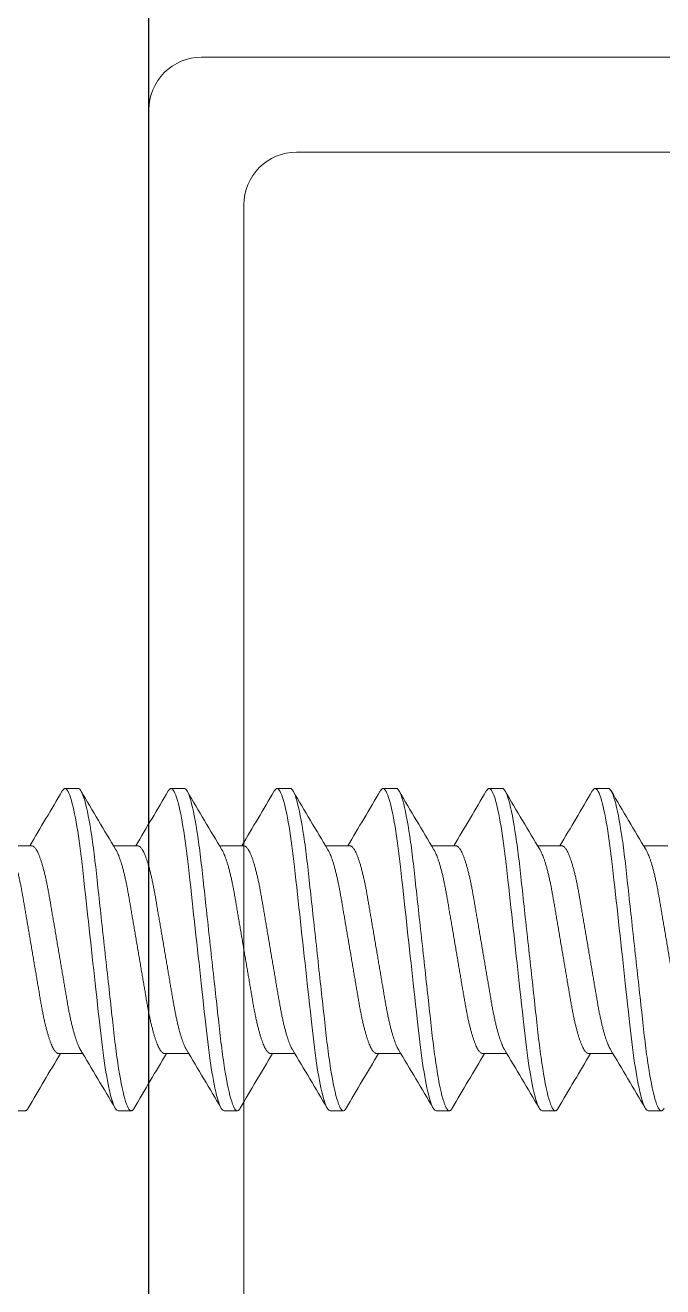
# Model space of a CAD drawing. Extents: x -138 to 168, y -127 to 80.
# Drawn here: x 2.399 to 2.774, y 47.604 to 48.348 of the extents above; entities that cross this region are included whole.
import ezdxf

# ---------------------------------------------------------------- set-up
doc = ezdxf.new("R2010")
doc.units = 0
doc.header["$MEASUREMENT"] = 0
doc.layers.get('0').update_dxf_attribs({"linetype": 'CONTINUOUS'})
doc.layers.add('ALUM-RED', color=1, linetype='CONTINUOUS', lineweight=9)
doc.layers.add('Ballons', color=7, linetype='CONTINUOUS')
doc.layers.add('FRAME', color=1, linetype='CONTINUOUS')

# ---------------------------------------------------------------- blocks, each defined once
blk = doc.blocks.new('no 10 1 in')
at = {"color": 7, "linetype": 'Continuous', "lineweight": 15}
for p, q in [((55.43295, 25.67204), (55.42514, 25.67204)), ((55.49545, 25.67204), (55.48764, 25.67204)), ((55.55795, 25.67204), (55.55014, 25.67204)), ((55.62045, 25.67204), (55.61264, 25.67204)), ((55.68295, 25.67204), (55.67514, 25.67204)), ((55.74545, 25.67204), (55.73764, 25.67204)), ((55.40561, 25.63821), (55.39125, 25.63821)), ((55.46811, 25.63821), (55.45375, 25.63821)), ((55.53061, 25.63821), (55.51625, 25.63821)), ((55.59311, 25.63821), (55.57875, 25.63821)), ((55.65561, 25.63821), (55.64125, 25.63821)), ((55.71811, 25.63821), (55.70375, 25.63821)), ((55.78061, 25.63821), (55.76625, 25.63821)), ((55.42123, 25.51587), (55.43559, 25.51587)), ((55.48373, 25.51587), (55.49809, 25.51587)), ((55.54623, 25.51587), (55.56059, 25.51587)), ((55.60873, 25.51587), (55.62309, 25.51587)), ((55.67123, 25.51587), (55.68559, 25.51587)), ((55.73373, 25.51587), (55.74809, 25.51587)), ((55.39389, 25.48204), (55.4017, 25.48204)), ((55.45639, 25.48204), (55.4642, 25.48204)), ((55.51889, 25.48204), (55.5267, 25.48204)), ((55.58139, 25.48204), (55.5892, 25.48204)), ((55.64389, 25.48204), (55.6517, 25.48204)), ((55.70639, 25.48204), (55.7142, 25.48204)), ((55.76889, 25.48204), (55.7767, 25.48204))]:
    blk.add_line(p, q, dxfattribs=at)
at = {"color": 7, "linetype": 'Continuous', "lineweight": 15, "flags": 128}
for points in [[(55.42347, 25.67055), (55.42355, 25.6707), (55.42397, 25.67129), (55.42437, 25.67171), (55.42476, 25.67196), (55.42514, 25.67204), (55.42557, 25.67194), (55.42602, 25.67161), (55.42648, 25.67107), (55.42696, 25.67029), (55.42745, 25.66928), (55.42794, 25.66807), (55.42844, 25.66663), (55.42895, 25.66496), (55.42946, 25.66308), (55.42992, 25.66122), (55.43038, 25.65919), (55.43084, 25.657), (55.43129, 25.65466), (55.43175, 25.65217), (55.4322, 25.64954), (55.43265, 25.64679), (55.43309, 25.64391), (55.4335, 25.64108), (55.4339, 25.63816), (55.4343, 25.63515), (55.43468, 25.63208), (55.43506, 25.62895), (55.43542, 25.62576), (55.43584, 25.62193), (55.43628, 25.61796), (55.43673, 25.61385), (55.43719, 25.60963), (55.43762, 25.60576), (55.43805, 25.60181), (55.43849, 25.59779), (55.43894, 25.59371), (55.43939, 25.58959), (55.43984, 25.58543), (55.4403, 25.58124), (55.44076, 25.57704), (55.4412, 25.57305), (55.44164, 25.56907), (55.44207, 25.56512), (55.4425, 25.56119), (55.44293, 25.5573), (55.44335, 25.55347), (55.44384, 25.54903), (55.44431, 25.54468), (55.44478, 25.54045), (55.44523, 25.53634), (55.44562, 25.53278), (55.446, 25.52934), (55.44637, 25.52597), (55.44677, 25.52266), (55.44717, 25.51941), (55.44758, 25.51624), (55.44801, 25.51316), (55.44844, 25.51018), (55.44886, 25.50744), (55.44928, 25.50481), (55.44971, 25.5023), (55.45014, 25.49991), (55.45058, 25.49766), (55.45102, 25.49553), (55.45153, 25.49322), (55.45205, 25.49111), (55.45256, 25.48922), (55.45306, 25.48754), (55.45351, 25.48623), (55.45395, 25.48511), (55.45438, 25.48416), (55.4548, 25.48339), (55.45522, 25.48279), (55.45562, 25.48237), (55.45601, 25.48213), (55.45639, 25.48204), (55.45639, 25.48204)], [(55.48597, 25.67055), (55.48605, 25.6707), (55.48647, 25.67129), (55.48687, 25.67171), (55.48726, 25.67196), (55.48764, 25.67204), (55.48807, 25.67194), (55.48852, 25.67161), (55.48898, 25.67107), (55.48946, 25.67029), (55.48995, 25.66928), (55.49044, 25.66807), (55.49094, 25.66663), (55.49145, 25.66496), (55.49196, 25.66308), (55.49242, 25.66122), (55.49288, 25.65919), (55.49334, 25.657), (55.49379, 25.65466), (55.49425, 25.65217), (55.4947, 25.64954), (55.49515, 25.64679), (55.49559, 25.64391), (55.496, 25.64108), (55.4964, 25.63816), (55.4968, 25.63515), (55.49718, 25.63208), (55.49756, 25.62895), (55.49792, 25.62576), (55.49834, 25.62193), (55.49878, 25.61796), (55.49923, 25.61385), (55.49969, 25.60963), (55.50012, 25.60576), (55.50055, 25.60181), (55.50099, 25.59779), (55.50144, 25.59371), (55.50189, 25.58959), (55.50234, 25.58543), (55.5028, 25.58124), (55.50326, 25.57704), (55.5037, 25.57305), (55.50414, 25.56907), (55.50457, 25.56512), (55.505, 25.56119), (55.50543, 25.5573), (55.50585, 25.55347), (55.50634, 25.54903), (55.50681, 25.54468), (55.50728, 25.54045), (55.50773, 25.53634), (55.50812, 25.53278), (55.5085, 25.52934), (55.50887, 25.52597), (55.50927, 25.52266), (55.50967, 25.51941), (55.51008, 25.51624), (55.51051, 25.51316), (55.51094, 25.51018), (55.51136, 25.50744), (55.51178, 25.50481), (55.51221, 25.5023), (55.51264, 25.49991), (55.51308, 25.49766), (55.51352, 25.49553), (55.51403, 25.49322), (55.51455, 25.49111), (55.51506, 25.48922), (55.51556, 25.48754), (55.51601, 25.48623), (55.51645, 25.48511), (55.51688, 25.48416), (55.5173, 25.48339), (55.51772, 25.48279), (55.51812, 25.48237), (55.51851, 25.48213), (55.51889, 25.48204), (55.51889, 25.48204)], [(55.54847, 25.67055), (55.54855, 25.6707), (55.54897, 25.67129), (55.54937, 25.67171), (55.54976, 25.67196), (55.55014, 25.67204), (55.55057, 25.67194), (55.55102, 25.67161), (55.55148, 25.67107), (55.55196, 25.67029), (55.55245, 25.66928), (55.55294, 25.66807), (55.55344, 25.66663), (55.55395, 25.66496), (55.55446, 25.66308), (55.55492, 25.66122), (55.55538, 25.65919), (55.55584, 25.657), (55.55629, 25.65466), (55.55675, 25.65217), (55.5572, 25.64954), (55.55765, 25.64679), (55.55809, 25.64391), (55.5585, 25.64108), (55.5589, 25.63816), (55.5593, 25.63515), (55.55968, 25.63208), (55.56006, 25.62895), (55.56042, 25.62576), (55.56084, 25.62193), (55.56128, 25.61796), (55.56173, 25.61385), (55.56219, 25.60963), (55.56262, 25.60576), (55.56305, 25.60181), (55.56349, 25.59779), (55.56394, 25.59371), (55.56439, 25.58959), (55.56484, 25.58543), (55.5653, 25.58124), (55.56576, 25.57704), (55.5662, 25.57305), (55.56664, 25.56907), (55.56707, 25.56512), (55.5675, 25.56119), (55.56793, 25.5573), (55.56835, 25.55347), (55.56884, 25.54903), (55.56931, 25.54468), (55.56978, 25.54045), (55.57023, 25.53634), (55.57062, 25.53278), (55.571, 25.52934), (55.57137, 25.52597), (55.57177, 25.52266), (55.57217, 25.51941), (55.57258, 25.51624), (55.57301, 25.51316), (55.57344, 25.51018), (55.57386, 25.50744), (55.57428, 25.50481), (55.57471, 25.5023), (55.57514, 25.49991), (55.57558, 25.49766), (55.57602, 25.49553), (55.57653, 25.49322), (55.57705, 25.49111), (55.57756, 25.48922), (55.57806, 25.48754), (55.57851, 25.48623), (55.57895, 25.48511), (55.57938, 25.48416), (55.5798, 25.48339), (55.58022, 25.48279), (55.58062, 25.48237), (55.58101, 25.48213), (55.58139, 25.48204), (55.58139, 25.48204)], [(55.61097, 25.67055), (55.61105, 25.6707), (55.61147, 25.67129), (55.61187, 25.67171), (55.61226, 25.67196), (55.61264, 25.67204), (55.61307, 25.67194), (55.61352, 25.67161), (55.61398, 25.67107), (55.61446, 25.67029), (55.61495, 25.66928), (55.61544, 25.66807), (55.61594, 25.66663), (55.61645, 25.66496), (55.61696, 25.66308), (55.61742, 25.66122), (55.61788, 25.65919), (55.61834, 25.657), (55.61879, 25.65466), (55.61925, 25.65217), (55.6197, 25.64954), (55.62015, 25.64679), (55.62059, 25.64391), (55.621, 25.64108), (55.6214, 25.63816), (55.6218, 25.63515), (55.62218, 25.63208), (55.62256, 25.62895), (55.62292, 25.62576), (55.62334, 25.62193), (55.62378, 25.61796), (55.62423, 25.61385), (55.62469, 25.60963), (55.62512, 25.60576), (55.62555, 25.60181), (55.62599, 25.59779), (55.62644, 25.59371), (55.62689, 25.58959), (55.62734, 25.58543), (55.6278, 25.58124), (55.62826, 25.57704), (55.6287, 25.57305), (55.62914, 25.56907), (55.62957, 25.56512), (55.63, 25.56119), (55.63043, 25.5573), (55.63085, 25.55347), (55.63134, 25.54903), (55.63181, 25.54468), (55.63228, 25.54045), (55.63273, 25.53634), (55.63312, 25.53278), (55.6335, 25.52934), (55.63387, 25.52597), (55.63427, 25.52266), (55.63467, 25.51941), (55.63508, 25.51624), (55.63551, 25.51316), (55.63594, 25.51018), (55.63636, 25.50744), (55.63678, 25.50481), (55.63721, 25.5023), (55.63764, 25.49991), (55.63808, 25.49766), (55.63852, 25.49553), (55.63903, 25.49322), (55.63955, 25.49111), (55.64006, 25.48922), (55.64056, 25.48754), (55.64101, 25.48623), (55.64145, 25.48511), (55.64188, 25.48416), (55.6423, 25.48339), (55.64272, 25.48279), (55.64312, 25.48237), (55.64351, 25.48213), (55.64389, 25.48204), (55.64389, 25.48204)], [(55.67347, 25.67055), (55.67355, 25.6707), (55.67397, 25.67129), (55.67437, 25.67171), (55.67476, 25.67196), (55.67514, 25.67204), (55.67557, 25.67194), (55.67602, 25.67161), (55.67648, 25.67107), (55.67696, 25.67029), (55.67745, 25.66928), (55.67794, 25.66807), (55.67844, 25.66663), (55.67895, 25.66496), (55.67946, 25.66308), (55.67992, 25.66122), (55.68038, 25.65919), (55.68084, 25.657), (55.68129, 25.65466), (55.68175, 25.65217), (55.6822, 25.64954), (55.68265, 25.64679), (55.68309, 25.64391), (55.6835, 25.64108), (55.6839, 25.63816), (55.6843, 25.63515), (55.68468, 25.63208), (55.68506, 25.62895), (55.68542, 25.62576), (55.68584, 25.62193), (55.68628, 25.61796), (55.68673, 25.61385), (55.68719, 25.60963), (55.68762, 25.60576), (55.68805, 25.60181), (55.68849, 25.59779), (55.68894, 25.59371), (55.68939, 25.58959), (55.68984, 25.58543), (55.6903, 25.58124), (55.69076, 25.57704), (55.6912, 25.57305), (55.69164, 25.56907), (55.69207, 25.56512), (55.6925, 25.56119), (55.69293, 25.5573), (55.69335, 25.55347), (55.69384, 25.54903), (55.69431, 25.54468), (55.69478, 25.54045), (55.69523, 25.53634), (55.69562, 25.53278), (55.696, 25.52934), (55.69637, 25.52597), (55.69677, 25.52266), (55.69717, 25.51941), (55.69758, 25.51624), (55.69801, 25.51316), (55.69844, 25.51018), (55.69886, 25.50744), (55.69928, 25.50481), (55.69971, 25.5023), (55.70014, 25.49991), (55.70058, 25.49766), (55.70102, 25.49553), (55.70153, 25.49322), (55.70205, 25.49111), (55.70256, 25.48922), (55.70306, 25.48754), (55.70351, 25.48623), (55.70395, 25.48511), (55.70438, 25.48416), (55.7048, 25.48339), (55.70522, 25.48279), (55.70562, 25.48237), (55.70601, 25.48213), (55.70639, 25.48204), (55.70639, 25.48204)], [(55.73597, 25.67055), (55.73605, 25.6707), (55.73647, 25.67129), (55.73687, 25.67171), (55.73726, 25.67196), (55.73764, 25.67204), (55.73807, 25.67194), (55.73852, 25.67161), (55.73898, 25.67107), (55.73946, 25.67029), (55.73995, 25.66928), (55.74044, 25.66807), (55.74094, 25.66663), (55.74145, 25.66496), (55.74196, 25.66308), (55.74242, 25.66122), (55.74288, 25.65919), (55.74334, 25.657), (55.74379, 25.65466), (55.74425, 25.65217), (55.7447, 25.64954), (55.74515, 25.64679), (55.74559, 25.64391), (55.746, 25.64108), (55.7464, 25.63816), (55.7468, 25.63515), (55.74718, 25.63208), (55.74756, 25.62895), (55.74792, 25.62576), (55.74834, 25.62193), (55.74878, 25.61796), (55.74923, 25.61385), (55.74969, 25.60963), (55.75012, 25.60576), (55.75055, 25.60181), (55.75099, 25.59779), (55.75144, 25.59371), (55.75189, 25.58959), (55.75234, 25.58543), (55.7528, 25.58124), (55.75326, 25.57704), (55.7537, 25.57305), (55.75414, 25.56907), (55.75457, 25.56512), (55.755, 25.56119), (55.75543, 25.5573), (55.75585, 25.55347), (55.75634, 25.54903), (55.75681, 25.54468), (55.75728, 25.54045), (55.75773, 25.53634), (55.75812, 25.53278), (55.7585, 25.52934), (55.75887, 25.52597), (55.75927, 25.52266), (55.75967, 25.51941), (55.76008, 25.51624), (55.76051, 25.51316), (55.76094, 25.51018), (55.76136, 25.50744), (55.76178, 25.50481), (55.76221, 25.5023), (55.76264, 25.49991), (55.76308, 25.49766), (55.76352, 25.49553), (55.76403, 25.49322), (55.76455, 25.49111), (55.76506, 25.48922), (55.76556, 25.48754), (55.76601, 25.48623), (55.76645, 25.48511), (55.76688, 25.48416), (55.7673, 25.48339), (55.76772, 25.48279), (55.76812, 25.48237), (55.76851, 25.48213), (55.76889, 25.48204), (55.76889, 25.48204)]]:
    blk.add_lwpolyline(points, dxfattribs=at)
at = {"color": 7, "linetype": 'Continuous', "lineweight": 15}
for centre, radius, start, end in [((51.81804, 27.78099), 4.17768, 329.14215, 329.65759), ((58.92023, 27.71047), 4.03865, 210.33779, 210.91002), ((51.88177, 27.78026), 4.17626, 329.14206, 329.65768), ((58.98232, 27.71023), 4.03818, 210.33778, 210.91007), ((51.94472, 27.78), 4.17573, 329.14203, 329.65771), ((59.04361, 27.70951), 4.03677, 210.33766, 210.91015), ((52.00878, 27.77907), 4.17391, 329.14192, 329.65783), ((59.10684, 27.70995), 4.03762, 210.33772, 210.91009), ((52.06952, 27.78012), 4.17597, 329.14199, 329.65765), ((59.1708, 27.71082), 4.03932, 210.33784, 210.90997), ((52.12977, 27.78144), 4.17858, 329.1422, 329.65754), ((59.23435, 27.71143), 4.04053, 210.33792, 210.90988), ((59.00807, 23.37353), 4.17683, 149.14207, 149.65762), ((51.96894, 23.44351), 4.03885, 30.33781, 30.91), ((59.06968, 23.37405), 4.1758, 149.14203, 149.65771), ((52.03059, 23.44301), 4.03984, 30.3379, 30.90996), ((59.13264, 23.37379), 4.17633, 149.14206, 149.65768), ((52.09232, 23.44255), 4.04074, 30.33794, 30.90987), ((59.19514, 23.37379), 4.17633, 149.14206, 149.65768), ((52.15586, 23.44317), 4.03952, 30.33785, 30.90996), ((59.2585, 23.37327), 4.17734, 149.14208, 149.65757), ((52.21836, 23.44317), 4.03952, 30.33785, 30.90996), ((59.321, 23.37327), 4.17734, 149.14208, 149.65757), ((52.28233, 23.44403), 4.03782, 30.33773, 30.91008)]:
    blk.add_arc(centre, radius, start, end, dxfattribs=at)
for points, knots in [([(55.43295, 25.67204), (55.43408, 25.67204), (55.43539, 25.66973), (55.43815, 25.6601), (55.43958, 25.65279), (55.44156, 25.63947), (55.4422, 25.63465), (55.44338, 25.62461), (55.44393, 25.61939), (55.44579, 25.60246), (55.44718, 25.58977), (55.44997, 25.56432), (55.45136, 25.55163), (55.45322, 25.5347), (55.45377, 25.52948), (55.45496, 25.51943), (55.45559, 25.51462), (55.45757, 25.50129), (55.45901, 25.49399), (55.46176, 25.48436), (55.46307, 25.48204), (55.4642, 25.48204)], [0, 0, 0, 0, 0.125, 0.125, 0.25, 0.25, 0.3125, 0.3125, 0.375, 0.375, 0.5, 0.5, 0.625, 0.625, 0.6875, 0.6875, 0.75, 0.75, 0.875, 0.875, 1, 1, 1, 1]), ([(55.49545, 25.67204), (55.49658, 25.67204), (55.49789, 25.66973), (55.50065, 25.6601), (55.50208, 25.65279), (55.50406, 25.63947), (55.5047, 25.63465), (55.50588, 25.62461), (55.50643, 25.61939), (55.50829, 25.60246), (55.50968, 25.58977), (55.51247, 25.56432), (55.51386, 25.55163), (55.51572, 25.5347), (55.51627, 25.52948), (55.51746, 25.51943), (55.51809, 25.51462), (55.52007, 25.50129), (55.52151, 25.49399), (55.52426, 25.48436), (55.52557, 25.48204), (55.5267, 25.48204)], [0, 0, 0, 0, 0.125, 0.125, 0.25, 0.25, 0.3125, 0.3125, 0.375, 0.375, 0.5, 0.5, 0.625, 0.625, 0.6875, 0.6875, 0.75, 0.75, 0.875, 0.875, 1, 1, 1, 1]), ([(55.55795, 25.67204), (55.55908, 25.67204), (55.56039, 25.66973), (55.56315, 25.6601), (55.56458, 25.65279), (55.56656, 25.63947), (55.5672, 25.63465), (55.56838, 25.62461), (55.56893, 25.61939), (55.57079, 25.60246), (55.57218, 25.58977), (55.57497, 25.56432), (55.57636, 25.55163), (55.57822, 25.5347), (55.57877, 25.52948), (55.57996, 25.51943), (55.58059, 25.51462), (55.58257, 25.50129), (55.58401, 25.49399), (55.58676, 25.48436), (55.58807, 25.48204), (55.5892, 25.48204)], [0, 0, 0, 0, 0.125, 0.125, 0.25, 0.25, 0.3125, 0.3125, 0.375, 0.375, 0.5, 0.5, 0.625, 0.625, 0.6875, 0.6875, 0.75, 0.75, 0.875, 0.875, 1, 1, 1, 1]), ([(55.62045, 25.67204), (55.62158, 25.67204), (55.62289, 25.66973), (55.62565, 25.6601), (55.62708, 25.65279), (55.62906, 25.63947), (55.6297, 25.63465), (55.63088, 25.62461), (55.63143, 25.61939), (55.63329, 25.60246), (55.63468, 25.58977), (55.63747, 25.56432), (55.63886, 25.55163), (55.64072, 25.5347), (55.64127, 25.52948), (55.64246, 25.51943), (55.64309, 25.51462), (55.64507, 25.50129), (55.64651, 25.49399), (55.64926, 25.48436), (55.65057, 25.48204), (55.6517, 25.48204)], [0, 0, 0, 0, 0.125, 0.125, 0.25, 0.25, 0.3125, 0.3125, 0.375, 0.375, 0.5, 0.5, 0.625, 0.625, 0.6875, 0.6875, 0.75, 0.75, 0.875, 0.875, 1, 1, 1, 1]), ([(55.68295, 25.67204), (55.68408, 25.67204), (55.68539, 25.66973), (55.68815, 25.6601), (55.68958, 25.65279), (55.69156, 25.63947), (55.6922, 25.63465), (55.69338, 25.62461), (55.69393, 25.61939), (55.69579, 25.60246), (55.69718, 25.58977), (55.69997, 25.56432), (55.70136, 25.55163), (55.70322, 25.5347), (55.70377, 25.52948), (55.70496, 25.51943), (55.70559, 25.51462), (55.70757, 25.50129), (55.70901, 25.49399), (55.71176, 25.48436), (55.71307, 25.48204), (55.7142, 25.48204)], [0, 0, 0, 0, 0.125, 0.125, 0.25, 0.25, 0.3125, 0.3125, 0.375, 0.375, 0.5, 0.5, 0.625, 0.625, 0.6875, 0.6875, 0.75, 0.75, 0.875, 0.875, 1, 1, 1, 1]), ([(55.74545, 25.67204), (55.74658, 25.67204), (55.74789, 25.66973), (55.75065, 25.6601), (55.75208, 25.65279), (55.75406, 25.63947), (55.7547, 25.63465), (55.75588, 25.62461), (55.75643, 25.61939), (55.75829, 25.60246), (55.75968, 25.58977), (55.76247, 25.56432), (55.76386, 25.55163), (55.76572, 25.5347), (55.76627, 25.52948), (55.76746, 25.51943), (55.76809, 25.51462), (55.77007, 25.50129), (55.77151, 25.49399), (55.77426, 25.48436), (55.77557, 25.48204), (55.7767, 25.48204)], [0, 0, 0, 0, 0.125, 0.125, 0.25, 0.25, 0.3125, 0.3125, 0.375, 0.375, 0.5, 0.5, 0.625, 0.625, 0.6875, 0.6875, 0.75, 0.75, 0.875, 0.875, 1, 1, 1, 1]), ([(55.39267, 25.63584), (55.39283, 25.63557), (55.39317, 25.63497), (55.39372, 25.63383), (55.39431, 25.63245), (55.39491, 25.63085), (55.39553, 25.62904), (55.39614, 25.62705), (55.39675, 25.62489), (55.39734, 25.62258), (55.39792, 25.62017), (55.39848, 25.61767), (55.39902, 25.61512), (55.39953, 25.61247), (55.40003, 25.60976), (55.40051, 25.60697), (55.401, 25.60409), (55.40151, 25.60111), (55.40204, 25.59797), (55.4026, 25.59469), (55.40319, 25.59127), (55.40378, 25.58778), (55.40438, 25.58423), (55.40499, 25.58065), (55.4056, 25.5771), (55.40619, 25.5736), (55.40678, 25.57018), (55.40735, 25.56679), (55.40792, 25.56345), (55.40848, 25.56017), (55.40903, 25.55696), (55.40956, 25.55385), (55.41008, 25.55079), (55.41059, 25.54779), (55.41109, 25.54485), (55.41161, 25.54199), (55.41215, 25.53922), (55.41271, 25.53653), (55.41327, 25.534), (55.41384, 25.53162), (55.41442, 25.5294), (55.41499, 25.52732), (55.41558, 25.5254), (55.41616, 25.52364), (55.41675, 25.52204), (55.41733, 25.52062), (55.41792, 25.51937), (55.4185, 25.51829), (55.41908, 25.51739), (55.41965, 25.51671), (55.4202, 25.51622), (55.42073, 25.51593), (55.42106, 25.51589), (55.42123, 25.51587)], [0, 0, 0, 0, 0.016551, 0.036076, 0.055684, 0.076279, 0.09689, 0.117481, 0.138014, 0.158452, 0.178759, 0.19799, 0.217041, 0.235888, 0.254503, 0.272882, 0.291368, 0.310096, 0.329043, 0.349099, 0.369335, 0.389718, 0.410212, 0.430781, 0.451388, 0.471059, 0.490697, 0.51027, 0.529746, 0.549094, 0.568285, 0.58729, 0.606083, 0.625518, 0.644756, 0.664216, 0.683932, 0.703876, 0.724018, 0.743399, 0.7629, 0.782492, 0.802141, 0.821815, 0.841481, 0.861106, 0.880659, 0.90103, 0.921251, 0.941289, 0.961112, 0.980691, 1, 1, 1, 1]), ([(55.40561, 25.63821), (55.40577, 25.6382), (55.40609, 25.63816), (55.4066, 25.63789), (55.40712, 25.63746), (55.40766, 25.63683), (55.40821, 25.63602), (55.40877, 25.63502), (55.40934, 25.63384), (55.40993, 25.63245), (55.41054, 25.63085), (55.41115, 25.62904), (55.41176, 25.62705), (55.41237, 25.62489), (55.41297, 25.62258), (55.41355, 25.62017), (55.41411, 25.61767), (55.41464, 25.61512), (55.41516, 25.61247), (55.41566, 25.60976), (55.41614, 25.60697), (55.41663, 25.60409), (55.41713, 25.60111), (55.41767, 25.59797), (55.41823, 25.59469), (55.41881, 25.59127), (55.41941, 25.58778), (55.42001, 25.58423), (55.42062, 25.58065), (55.42122, 25.5771), (55.42182, 25.5736), (55.4224, 25.57018), (55.42298, 25.56679), (55.42355, 25.56345), (55.42411, 25.56017), (55.42465, 25.55696), (55.42518, 25.55385), (55.4257, 25.55079), (55.42621, 25.54779), (55.42671, 25.54485), (55.42723, 25.54199), (55.42777, 25.53922), (55.42833, 25.53653), (55.4289, 25.534), (55.42947, 25.53162), (55.43004, 25.5294), (55.43062, 25.52732), (55.4312, 25.5254), (55.43179, 25.52363), (55.43237, 25.52204), (55.43296, 25.52062), (55.43354, 25.51938), (55.43395, 25.51859), (55.43416, 25.51826), (55.43418, 25.51824)], [0, 0, 0, 0, 0.018425, 0.037098, 0.055995, 0.075092, 0.094361, 0.113774, 0.1333, 0.152908, 0.173502, 0.194114, 0.214705, 0.235238, 0.255675, 0.275982, 0.295213, 0.314265, 0.333111, 0.351727, 0.370105, 0.388591, 0.407319, 0.426267, 0.446323, 0.466559, 0.486941, 0.507436, 0.528005, 0.548612, 0.568283, 0.587921, 0.607494, 0.626969, 0.646317, 0.665508, 0.684513, 0.703307, 0.722741, 0.74198, 0.761439, 0.781155, 0.801099, 0.821241, 0.840622, 0.860124, 0.879715, 0.899364, 0.919038, 0.938704, 0.95833, 0.977882, 0.998253, 1, 1, 1, 1]), ([(55.45517, 25.63584), (55.45533, 25.63557), (55.45567, 25.63497), (55.45622, 25.63383), (55.45681, 25.63245), (55.45741, 25.63085), (55.45803, 25.62904), (55.45864, 25.62705), (55.45925, 25.62489), (55.45984, 25.62258), (55.46042, 25.62017), (55.46098, 25.61767), (55.46152, 25.61512), (55.46203, 25.61247), (55.46253, 25.60976), (55.46301, 25.60697), (55.4635, 25.60409), (55.46401, 25.60111), (55.46454, 25.59797), (55.4651, 25.59469), (55.46569, 25.59127), (55.46628, 25.58778), (55.46688, 25.58423), (55.46749, 25.58065), (55.4681, 25.5771), (55.46869, 25.5736), (55.46928, 25.57018), (55.46985, 25.56679), (55.47042, 25.56345), (55.47098, 25.56017), (55.47153, 25.55696), (55.47206, 25.55385), (55.47258, 25.55079), (55.47309, 25.54779), (55.47359, 25.54485), (55.47411, 25.54199), (55.47465, 25.53922), (55.47521, 25.53653), (55.47577, 25.534), (55.47634, 25.53162), (55.47692, 25.5294), (55.47749, 25.52732), (55.47808, 25.5254), (55.47866, 25.52364), (55.47925, 25.52204), (55.47983, 25.52062), (55.48042, 25.51937), (55.481, 25.51829), (55.48158, 25.51739), (55.48215, 25.51671), (55.4827, 25.51622), (55.48323, 25.51593), (55.48356, 25.51589), (55.48373, 25.51587)], [0, 0, 0, 0, 0.016551, 0.036076, 0.055684, 0.076279, 0.09689, 0.117481, 0.138014, 0.158452, 0.178759, 0.19799, 0.217041, 0.235888, 0.254503, 0.272882, 0.291368, 0.310096, 0.329043, 0.349099, 0.369335, 0.389718, 0.410212, 0.430781, 0.451388, 0.471059, 0.490697, 0.51027, 0.529746, 0.549094, 0.568285, 0.58729, 0.606083, 0.625518, 0.644756, 0.664216, 0.683932, 0.703876, 0.724018, 0.743399, 0.7629, 0.782492, 0.802141, 0.821815, 0.841481, 0.861106, 0.880659, 0.90103, 0.921251, 0.941289, 0.961112, 0.980691, 1, 1, 1, 1]), ([(55.46811, 25.63821), (55.46827, 25.6382), (55.46859, 25.63816), (55.4691, 25.63789), (55.46962, 25.63746), (55.47016, 25.63683), (55.47071, 25.63602), (55.47127, 25.63502), (55.47184, 25.63384), (55.47243, 25.63245), (55.47304, 25.63085), (55.47365, 25.62904), (55.47426, 25.62705), (55.47487, 25.62489), (55.47547, 25.62258), (55.47605, 25.62017), (55.47661, 25.61767), (55.47714, 25.61512), (55.47766, 25.61247), (55.47816, 25.60976), (55.47864, 25.60697), (55.47913, 25.60409), (55.47963, 25.60111), (55.48017, 25.59797), (55.48073, 25.59469), (55.48131, 25.59127), (55.48191, 25.58778), (55.48251, 25.58423), (55.48312, 25.58065), (55.48372, 25.5771), (55.48432, 25.5736), (55.4849, 25.57018), (55.48548, 25.56679), (55.48605, 25.56345), (55.48661, 25.56017), (55.48715, 25.55696), (55.48768, 25.55385), (55.4882, 25.55079), (55.48871, 25.54779), (55.48921, 25.54485), (55.48973, 25.54199), (55.49027, 25.53922), (55.49083, 25.53653), (55.4914, 25.534), (55.49197, 25.53162), (55.49254, 25.5294), (55.49312, 25.52732), (55.4937, 25.5254), (55.49429, 25.52363), (55.49487, 25.52204), (55.49546, 25.52062), (55.49604, 25.51938), (55.49645, 25.51859), (55.49666, 25.51826), (55.49668, 25.51824)], [0, 0, 0, 0, 0.018425, 0.037098, 0.055995, 0.075092, 0.094361, 0.113774, 0.1333, 0.152908, 0.173502, 0.194114, 0.214705, 0.235238, 0.255675, 0.275982, 0.295213, 0.314265, 0.333111, 0.351727, 0.370105, 0.388591, 0.407319, 0.426267, 0.446322, 0.466559, 0.486941, 0.507436, 0.528005, 0.548612, 0.568283, 0.587921, 0.607494, 0.626969, 0.646317, 0.665508, 0.684513, 0.703307, 0.722741, 0.74198, 0.761439, 0.781155, 0.801099, 0.821241, 0.840622, 0.860124, 0.879715, 0.899364, 0.919038, 0.938704, 0.95833, 0.977882, 0.998253, 1, 1, 1, 1]), ([(55.51767, 25.63584), (55.51783, 25.63557), (55.51817, 25.63497), (55.51872, 25.63383), (55.51931, 25.63245), (55.51991, 25.63085), (55.52053, 25.62904), (55.52114, 25.62705), (55.52175, 25.62489), (55.52234, 25.62258), (55.52292, 25.62017), (55.52348, 25.61767), (55.52402, 25.61512), (55.52453, 25.61247), (55.52503, 25.60976), (55.52551, 25.60697), (55.526, 25.60409), (55.52651, 25.60111), (55.52704, 25.59797), (55.5276, 25.59469), (55.52819, 25.59127), (55.52878, 25.58778), (55.52938, 25.58423), (55.52999, 25.58065), (55.5306, 25.5771), (55.53119, 25.5736), (55.53178, 25.57018), (55.53235, 25.56679), (55.53292, 25.56345), (55.53348, 25.56017), (55.53403, 25.55696), (55.53456, 25.55385), (55.53508, 25.55079), (55.53559, 25.54779), (55.53609, 25.54485), (55.53661, 25.54199), (55.53715, 25.53922), (55.53771, 25.53653), (55.53827, 25.534), (55.53884, 25.53162), (55.53942, 25.5294), (55.53999, 25.52732), (55.54058, 25.5254), (55.54116, 25.52364), (55.54175, 25.52204), (55.54233, 25.52062), (55.54292, 25.51937), (55.5435, 25.51829), (55.54408, 25.51739), (55.54465, 25.51671), (55.5452, 25.51622), (55.54573, 25.51593), (55.54606, 25.51589), (55.54623, 25.51587)], [0, 0, 0, 0, 0.01655, 0.036076, 0.055684, 0.076279, 0.09689, 0.117481, 0.138014, 0.158452, 0.178759, 0.19799, 0.217041, 0.235888, 0.254503, 0.272882, 0.291368, 0.310096, 0.329043, 0.349099, 0.369335, 0.389718, 0.410212, 0.430781, 0.451388, 0.471059, 0.490697, 0.51027, 0.529746, 0.549094, 0.568285, 0.58729, 0.606083, 0.625518, 0.644756, 0.664216, 0.683932, 0.703876, 0.724018, 0.743399, 0.7629, 0.782492, 0.802141, 0.821815, 0.841481, 0.861106, 0.880659, 0.90103, 0.921251, 0.941289, 0.961112, 0.980691, 1, 1, 1, 1]), ([(55.53061, 25.63821), (55.53077, 25.6382), (55.53109, 25.63816), (55.5316, 25.63789), (55.53212, 25.63746), (55.53266, 25.63683), (55.53321, 25.63602), (55.53377, 25.63502), (55.53434, 25.63384), (55.53493, 25.63245), (55.53554, 25.63085), (55.53615, 25.62904), (55.53676, 25.62705), (55.53737, 25.62489), (55.53797, 25.62258), (55.53855, 25.62017), (55.53911, 25.61767), (55.53964, 25.61512), (55.54016, 25.61247), (55.54066, 25.60976), (55.54114, 25.60697), (55.54163, 25.60409), (55.54213, 25.60111), (55.54267, 25.59797), (55.54323, 25.59469), (55.54381, 25.59127), (55.54441, 25.58778), (55.54501, 25.58423), (55.54562, 25.58065), (55.54622, 25.5771), (55.54682, 25.5736), (55.5474, 25.57018), (55.54798, 25.56679), (55.54855, 25.56345), (55.54911, 25.56017), (55.54965, 25.55696), (55.55018, 25.55385), (55.5507, 25.55079), (55.55121, 25.54779), (55.55171, 25.54485), (55.55223, 25.54199), (55.55277, 25.53922), (55.55333, 25.53653), (55.5539, 25.534), (55.55447, 25.53162), (55.55504, 25.5294), (55.55562, 25.52732), (55.5562, 25.5254), (55.55679, 25.52363), (55.55737, 25.52204), (55.55796, 25.52062), (55.55854, 25.51938), (55.55895, 25.51859), (55.55916, 25.51826), (55.55918, 25.51824)], [0, 0, 0, 0, 0.018425, 0.037098, 0.055995, 0.075092, 0.094361, 0.113774, 0.1333, 0.152908, 0.173502, 0.194114, 0.214705, 0.235238, 0.255675, 0.275982, 0.295213, 0.314265, 0.333111, 0.351727, 0.370105, 0.388591, 0.407319, 0.426267, 0.446322, 0.466559, 0.486941, 0.507436, 0.528005, 0.548612, 0.568283, 0.587921, 0.607494, 0.62697, 0.646317, 0.665508, 0.684513, 0.703307, 0.722741, 0.74198, 0.761439, 0.781155, 0.801099, 0.821241, 0.840622, 0.860124, 0.879715, 0.899364, 0.919038, 0.938704, 0.95833, 0.977882, 0.998253, 1, 1, 1, 1]), ([(55.58017, 25.63584), (55.58033, 25.63557), (55.58067, 25.63497), (55.58122, 25.63383), (55.58181, 25.63245), (55.58241, 25.63085), (55.58303, 25.62904), (55.58364, 25.62705), (55.58425, 25.62489), (55.58484, 25.62258), (55.58542, 25.62017), (55.58598, 25.61767), (55.58652, 25.61512), (55.58703, 25.61247), (55.58753, 25.60976), (55.58801, 25.60697), (55.5885, 25.60409), (55.58901, 25.60111), (55.58954, 25.59797), (55.5901, 25.59469), (55.59069, 25.59127), (55.59128, 25.58778), (55.59188, 25.58423), (55.59249, 25.58065), (55.5931, 25.5771), (55.59369, 25.5736), (55.59428, 25.57018), (55.59485, 25.56679), (55.59542, 25.56345), (55.59598, 25.56017), (55.59653, 25.55696), (55.59706, 25.55385), (55.59758, 25.55079), (55.59809, 25.54779), (55.59859, 25.54485), (55.59911, 25.54199), (55.59965, 25.53922), (55.60021, 25.53653), (55.60077, 25.534), (55.60134, 25.53162), (55.60192, 25.5294), (55.60249, 25.52732), (55.60308, 25.5254), (55.60366, 25.52364), (55.60425, 25.52204), (55.60483, 25.52062), (55.60542, 25.51937), (55.606, 25.51829), (55.60658, 25.51739), (55.60715, 25.51671), (55.6077, 25.51622), (55.60823, 25.51593), (55.60856, 25.51589), (55.60873, 25.51587)], [0, 0, 0, 0, 0.01655, 0.036076, 0.055684, 0.076279, 0.09689, 0.117481, 0.138014, 0.158452, 0.178759, 0.19799, 0.217041, 0.235888, 0.254503, 0.272882, 0.291368, 0.310096, 0.329043, 0.349099, 0.369335, 0.389718, 0.410212, 0.430781, 0.451388, 0.471059, 0.490697, 0.51027, 0.529746, 0.549094, 0.568285, 0.58729, 0.606083, 0.625518, 0.644756, 0.664216, 0.683932, 0.703876, 0.724018, 0.743399, 0.7629, 0.782492, 0.802141, 0.821815, 0.841481, 0.861106, 0.880659, 0.90103, 0.921251, 0.941289, 0.961112, 0.980691, 1, 1, 1, 1]), ([(55.59311, 25.63821), (55.59327, 25.6382), (55.59359, 25.63816), (55.5941, 25.63789), (55.59462, 25.63746), (55.59516, 25.63683), (55.59571, 25.63602), (55.59627, 25.63502), (55.59684, 25.63384), (55.59743, 25.63245), (55.59804, 25.63085), (55.59865, 25.62904), (55.59926, 25.62705), (55.59987, 25.62489), (55.60047, 25.62258), (55.60105, 25.62017), (55.60161, 25.61767), (55.60214, 25.61512), (55.60266, 25.61247), (55.60316, 25.60976), (55.60364, 25.60697), (55.60413, 25.60409), (55.60463, 25.60111), (55.60517, 25.59797), (55.60573, 25.59469), (55.60631, 25.59127), (55.60691, 25.58778), (55.60751, 25.58423), (55.60812, 25.58065), (55.60872, 25.5771), (55.60932, 25.5736), (55.6099, 25.57018), (55.61048, 25.56679), (55.61105, 25.56345), (55.61161, 25.56017), (55.61215, 25.55696), (55.61268, 25.55385), (55.6132, 25.55079), (55.61371, 25.54779), (55.61421, 25.54485), (55.61473, 25.54199), (55.61527, 25.53922), (55.61583, 25.53653), (55.6164, 25.534), (55.61697, 25.53162), (55.61754, 25.5294), (55.61812, 25.52732), (55.6187, 25.5254), (55.61929, 25.52363), (55.61987, 25.52204), (55.62046, 25.52062), (55.62104, 25.51938), (55.62145, 25.51859), (55.62166, 25.51826), (55.62168, 25.51824)], [0, 0, 0, 0, 0.018425, 0.037098, 0.055995, 0.075092, 0.094361, 0.113774, 0.1333, 0.152908, 0.173502, 0.194114, 0.214705, 0.235238, 0.255675, 0.275982, 0.295213, 0.314265, 0.333111, 0.351727, 0.370105, 0.388591, 0.407319, 0.426267, 0.446322, 0.466559, 0.486941, 0.507436, 0.528005, 0.548612, 0.568283, 0.587921, 0.607494, 0.626969, 0.646317, 0.665508, 0.684513, 0.703307, 0.722741, 0.74198, 0.761439, 0.781155, 0.801099, 0.821241, 0.840622, 0.860124, 0.879715, 0.899364, 0.919038, 0.938704, 0.95833, 0.977882, 0.998253, 1, 1, 1, 1]), ([(55.64267, 25.63584), (55.64283, 25.63557), (55.64317, 25.63497), (55.64372, 25.63383), (55.64431, 25.63245), (55.64491, 25.63085), (55.64553, 25.62904), (55.64614, 25.62705), (55.64675, 25.62489), (55.64734, 25.62258), (55.64792, 25.62017), (55.64848, 25.61767), (55.64902, 25.61512), (55.64953, 25.61247), (55.65003, 25.60976), (55.65051, 25.60697), (55.651, 25.60409), (55.65151, 25.60111), (55.65204, 25.59797), (55.6526, 25.59469), (55.65319, 25.59127), (55.65378, 25.58778), (55.65438, 25.58423), (55.65499, 25.58065), (55.6556, 25.5771), (55.65619, 25.5736), (55.65678, 25.57018), (55.65735, 25.56679), (55.65792, 25.56345), (55.65848, 25.56017), (55.65903, 25.55696), (55.65956, 25.55385), (55.66008, 25.55079), (55.66059, 25.54779), (55.66109, 25.54485), (55.66161, 25.54199), (55.66215, 25.53922), (55.66271, 25.53653), (55.66327, 25.534), (55.66384, 25.53162), (55.66442, 25.5294), (55.66499, 25.52732), (55.66558, 25.5254), (55.66616, 25.52364), (55.66675, 25.52204), (55.66733, 25.52062), (55.66792, 25.51937), (55.6685, 25.51829), (55.66908, 25.51739), (55.66965, 25.51671), (55.6702, 25.51622), (55.67073, 25.51593), (55.67106, 25.51589), (55.67123, 25.51587)], [0, 0, 0, 0, 0.016551, 0.036076, 0.055684, 0.076279, 0.09689, 0.117481, 0.138014, 0.158452, 0.178759, 0.19799, 0.217041, 0.235888, 0.254503, 0.272882, 0.291368, 0.310096, 0.329043, 0.349099, 0.369335, 0.389718, 0.410212, 0.430781, 0.451388, 0.471059, 0.490697, 0.51027, 0.529746, 0.549094, 0.568285, 0.58729, 0.606083, 0.625518, 0.644756, 0.664216, 0.683932, 0.703876, 0.724018, 0.743399, 0.7629, 0.782492, 0.802141, 0.821815, 0.841481, 0.861106, 0.880659, 0.90103, 0.921251, 0.941289, 0.961112, 0.980691, 1, 1, 1, 1]), ([(55.65561, 25.63821), (55.65577, 25.6382), (55.65609, 25.63816), (55.6566, 25.63789), (55.65712, 25.63746), (55.65766, 25.63683), (55.65821, 25.63602), (55.65877, 25.63502), (55.65934, 25.63384), (55.65993, 25.63245), (55.66054, 25.63085), (55.66115, 25.62904), (55.66176, 25.62705), (55.66237, 25.62489), (55.66297, 25.62258), (55.66355, 25.62017), (55.66411, 25.61767), (55.66464, 25.61512), (55.66516, 25.61247), (55.66566, 25.60976), (55.66614, 25.60697), (55.66663, 25.60409), (55.66713, 25.60111), (55.66767, 25.59797), (55.66823, 25.59469), (55.66881, 25.59127), (55.66941, 25.58778), (55.67001, 25.58423), (55.67062, 25.58065), (55.67122, 25.5771), (55.67182, 25.5736), (55.6724, 25.57018), (55.67298, 25.56679), (55.67355, 25.56345), (55.67411, 25.56017), (55.67465, 25.55696), (55.67518, 25.55385), (55.6757, 25.55079), (55.67621, 25.54779), (55.67671, 25.54485), (55.67723, 25.54199), (55.67777, 25.53922), (55.67833, 25.53653), (55.6789, 25.534), (55.67947, 25.53162), (55.68004, 25.5294), (55.68062, 25.52732), (55.6812, 25.5254), (55.68179, 25.52363), (55.68237, 25.52204), (55.68296, 25.52062), (55.68354, 25.51938), (55.68395, 25.51859), (55.68416, 25.51826), (55.68418, 25.51824)], [0, 0, 0, 0, 0.018425, 0.037098, 0.055995, 0.075092, 0.094361, 0.113774, 0.1333, 0.152908, 0.173502, 0.194114, 0.214705, 0.235238, 0.255675, 0.275982, 0.295213, 0.314265, 0.333111, 0.351727, 0.370105, 0.388591, 0.407319, 0.426267, 0.446322, 0.466559, 0.486941, 0.507436, 0.528005, 0.548612, 0.568283, 0.587921, 0.607494, 0.626969, 0.646317, 0.665508, 0.684513, 0.703307, 0.722741, 0.74198, 0.761439, 0.781155, 0.801099, 0.821241, 0.840622, 0.860124, 0.879715, 0.899364, 0.919038, 0.938704, 0.95833, 0.977882, 0.998253, 1, 1, 1, 1]), ([(55.70517, 25.63584), (55.70533, 25.63557), (55.70567, 25.63497), (55.70622, 25.63383), (55.70681, 25.63245), (55.70741, 25.63085), (55.70803, 25.62904), (55.70864, 25.62705), (55.70925, 25.62489), (55.70984, 25.62258), (55.71042, 25.62017), (55.71098, 25.61767), (55.71152, 25.61512), (55.71203, 25.61247), (55.71253, 25.60976), (55.71301, 25.60697), (55.7135, 25.60409), (55.71401, 25.60111), (55.71454, 25.59797), (55.7151, 25.59469), (55.71569, 25.59127), (55.71628, 25.58778), (55.71688, 25.58423), (55.71749, 25.58065), (55.7181, 25.5771), (55.71869, 25.5736), (55.71928, 25.57018), (55.71985, 25.56679), (55.72042, 25.56345), (55.72098, 25.56017), (55.72153, 25.55696), (55.72206, 25.55385), (55.72258, 25.55079), (55.72309, 25.54779), (55.72359, 25.54485), (55.72411, 25.54199), (55.72465, 25.53922), (55.72521, 25.53653), (55.72577, 25.534), (55.72634, 25.53162), (55.72692, 25.5294), (55.72749, 25.52732), (55.72808, 25.5254), (55.72866, 25.52364), (55.72925, 25.52204), (55.72983, 25.52062), (55.73042, 25.51937), (55.731, 25.51829), (55.73158, 25.51739), (55.73215, 25.51671), (55.7327, 25.51622), (55.73323, 25.51593), (55.73356, 25.51589), (55.73373, 25.51587)], [0, 0, 0, 0, 0.016551, 0.036076, 0.055684, 0.076279, 0.09689, 0.117481, 0.138014, 0.158452, 0.178759, 0.19799, 0.217041, 0.235888, 0.254503, 0.272882, 0.291368, 0.310096, 0.329043, 0.349099, 0.369335, 0.389718, 0.410212, 0.430781, 0.451388, 0.471059, 0.490697, 0.51027, 0.529746, 0.549094, 0.568285, 0.58729, 0.606083, 0.625518, 0.644756, 0.664216, 0.683932, 0.703876, 0.724018, 0.743399, 0.7629, 0.782492, 0.802141, 0.821815, 0.841481, 0.861106, 0.880659, 0.90103, 0.921251, 0.941289, 0.961112, 0.980691, 1, 1, 1, 1]), ([(55.71811, 25.63821), (55.71827, 25.6382), (55.71859, 25.63816), (55.7191, 25.63789), (55.71962, 25.63746), (55.72016, 25.63683), (55.72071, 25.63602), (55.72127, 25.63502), (55.72184, 25.63384), (55.72243, 25.63245), (55.72304, 25.63085), (55.72365, 25.62904), (55.72426, 25.62705), (55.72487, 25.62489), (55.72547, 25.62258), (55.72605, 25.62017), (55.72661, 25.61767), (55.72714, 25.61512), (55.72766, 25.61247), (55.72816, 25.60976), (55.72864, 25.60697), (55.72913, 25.60409), (55.72963, 25.60111), (55.73017, 25.59797), (55.73073, 25.59469), (55.73131, 25.59127), (55.73191, 25.58778), (55.73251, 25.58423), (55.73312, 25.58065), (55.73372, 25.5771), (55.73432, 25.5736), (55.7349, 25.57018), (55.73548, 25.56679), (55.73605, 25.56345), (55.73661, 25.56017), (55.73715, 25.55696), (55.73768, 25.55385), (55.7382, 25.55079), (55.73871, 25.54779), (55.73921, 25.54485), (55.73973, 25.54199), (55.74027, 25.53922), (55.74083, 25.53653), (55.7414, 25.534), (55.74197, 25.53162), (55.74254, 25.5294), (55.74312, 25.52732), (55.7437, 25.5254), (55.74429, 25.52363), (55.74487, 25.52204), (55.74546, 25.52062), (55.74604, 25.51938), (55.74645, 25.51859), (55.74666, 25.51826), (55.74668, 25.51824)], [0, 0, 0, 0, 0.018425, 0.037098, 0.055995, 0.075092, 0.094361, 0.113774, 0.1333, 0.152908, 0.173502, 0.194114, 0.214705, 0.235238, 0.255675, 0.275982, 0.295213, 0.314265, 0.333111, 0.351727, 0.370105, 0.388591, 0.407319, 0.426267, 0.446323, 0.466559, 0.486941, 0.507436, 0.528005, 0.548612, 0.568283, 0.587921, 0.607494, 0.626969, 0.646317, 0.665508, 0.684513, 0.703307, 0.722741, 0.74198, 0.761439, 0.781155, 0.801099, 0.821241, 0.840622, 0.860124, 0.879715, 0.899364, 0.919038, 0.938704, 0.95833, 0.977882, 0.998253, 1, 1, 1, 1]), ([(55.76767, 25.63584), (55.76783, 25.63557), (55.76817, 25.63497), (55.76872, 25.63383), (55.76931, 25.63245), (55.76991, 25.63085), (55.77053, 25.62904), (55.77114, 25.62705), (55.77175, 25.62489), (55.77234, 25.62258), (55.77292, 25.62017), (55.77348, 25.61767), (55.77402, 25.61512), (55.77453, 25.61247), (55.77503, 25.60976), (55.77551, 25.60697), (55.776, 25.60409), (55.77651, 25.60111), (55.77704, 25.59797), (55.7776, 25.59469), (55.77819, 25.59127), (55.77878, 25.58778), (55.77938, 25.58423), (55.77999, 25.58065), (55.7806, 25.5771), (55.78119, 25.5736), (55.78178, 25.57018), (55.78235, 25.56679), (55.78292, 25.56345), (55.78348, 25.56017), (55.78403, 25.55696), (55.78456, 25.55385), (55.78508, 25.55079), (55.78559, 25.54779), (55.78609, 25.54485), (55.78661, 25.54199), (55.78715, 25.53922), (55.78771, 25.53653), (55.78827, 25.534), (55.78884, 25.53162), (55.78942, 25.5294), (55.78999, 25.52732), (55.79058, 25.5254), (55.79116, 25.52364), (55.79175, 25.52204), (55.79233, 25.52062), (55.79292, 25.51937), (55.7935, 25.51829), (55.79408, 25.51739), (55.79465, 25.51671), (55.7952, 25.51622), (55.79573, 25.51593), (55.79606, 25.51589), (55.79623, 25.51587)], [0, 0, 0, 0, 0.016551, 0.036076, 0.055684, 0.076279, 0.09689, 0.117481, 0.138014, 0.158452, 0.178759, 0.19799, 0.217041, 0.235888, 0.254503, 0.272882, 0.291368, 0.310096, 0.329043, 0.349099, 0.369335, 0.389718, 0.410212, 0.430781, 0.451388, 0.471059, 0.490697, 0.51027, 0.529746, 0.549094, 0.568285, 0.58729, 0.606083, 0.625518, 0.644756, 0.664216, 0.683932, 0.703876, 0.724018, 0.743399, 0.7629, 0.782492, 0.802141, 0.821815, 0.841481, 0.861106, 0.880659, 0.90103, 0.921251, 0.941289, 0.961112, 0.980691, 1, 1, 1, 1]), ([(55.4017, 25.48204), (55.40185, 25.48206), (55.40213, 25.4821), (55.40258, 25.48245), (55.403, 25.48291), (55.40326, 25.48336), (55.40337, 25.48355)], [0, 0, 0, 0, 0.2676565, 0.5384852, 0.8122224, 1, 1, 1, 1]), ([(55.4642, 25.48204), (55.46435, 25.48206), (55.46463, 25.4821), (55.46508, 25.48245), (55.4655, 25.48291), (55.46576, 25.48336), (55.46587, 25.48355)], [0, 0, 0, 0, 0.267657, 0.538485, 0.812222, 1, 1, 1, 1]), ([(55.5267, 25.48204), (55.52685, 25.48206), (55.52713, 25.4821), (55.52758, 25.48245), (55.528, 25.48291), (55.52826, 25.48336), (55.52837, 25.48355)], [0, 0, 0, 0, 0.267657, 0.538485, 0.812222, 1, 1, 1, 1]), ([(55.5892, 25.48204), (55.58935, 25.48206), (55.58963, 25.4821), (55.59008, 25.48245), (55.5905, 25.48291), (55.59076, 25.48336), (55.59087, 25.48355)], [0, 0, 0, 0, 0.267657, 0.538485, 0.812222, 1, 1, 1, 1]), ([(55.6517, 25.48204), (55.65185, 25.48206), (55.65213, 25.4821), (55.65258, 25.48245), (55.653, 25.48291), (55.65326, 25.48336), (55.65337, 25.48355)], [0, 0, 0, 0, 0.267656, 0.538485, 0.812222, 1, 1, 1, 1]), ([(55.7142, 25.48204), (55.71435, 25.48206), (55.71463, 25.4821), (55.71508, 25.48245), (55.7155, 25.48291), (55.71576, 25.48336), (55.71587, 25.48355)], [0, 0, 0, 0, 0.267656, 0.538485, 0.812222, 1, 1, 1, 1]), ([(55.7767, 25.48204), (55.77685, 25.48206), (55.77713, 25.4821), (55.77758, 25.48245), (55.778, 25.48291), (55.77826, 25.48336), (55.77837, 25.48355)], [0, 0, 0, 0, 0.267657, 0.538485, 0.812222, 1, 1, 1, 1])]:
    blk.add_open_spline(points, degree=3, knots=knots, dxfattribs=at)
blk = doc.blocks.new('3809 BLOCK FRAME')
blk.add_lwpolyline([(-1.344, 0.439), (-1.344, 0.439), (-1.359, 0.454), (-1.612, 0.454), (-1.612, 0.579, 0.414214), (-1.643, 0.61), (-1.799, 0.61, 0.414214), (-1.83, 0.579, 0.414214), (-1.799, 0.548), (-1.674, 0.548), (-1.674, 0.454), (-4.425, 0.454)], format="xyb")

msp = doc.modelspace()

# ---------------------------------------------------------------- linework, layer by layer
at = {"layer": 'ALUM-RED'}
msp.add_lwpolyline([(2.8105, 48.27297), (2.5585, 48.27297, 0.414214), (2.5275, 48.24197), (2.5275, 47.26197, -1), (2.4715, 47.26197), (2.4715, 48.29797, -0.414214), (2.5025, 48.32897), (3.3705, 48.32897, 0.414214)], format="xyb", dxfattribs=at)

# ---------------------------------------------------------------- block references
at = {"layer": 'Ballons'}
msp.add_blockref('no 10 1 in', (-53.00307, 22.22592), dxfattribs=at)
at = {"layer": 'FRAME', "rotation": 269.9999999999998}
msp.add_blockref('3809 BLOCK FRAME', (2.0175, 45.55297), dxfattribs=at)

doc.saveas('drawing.dxf')
